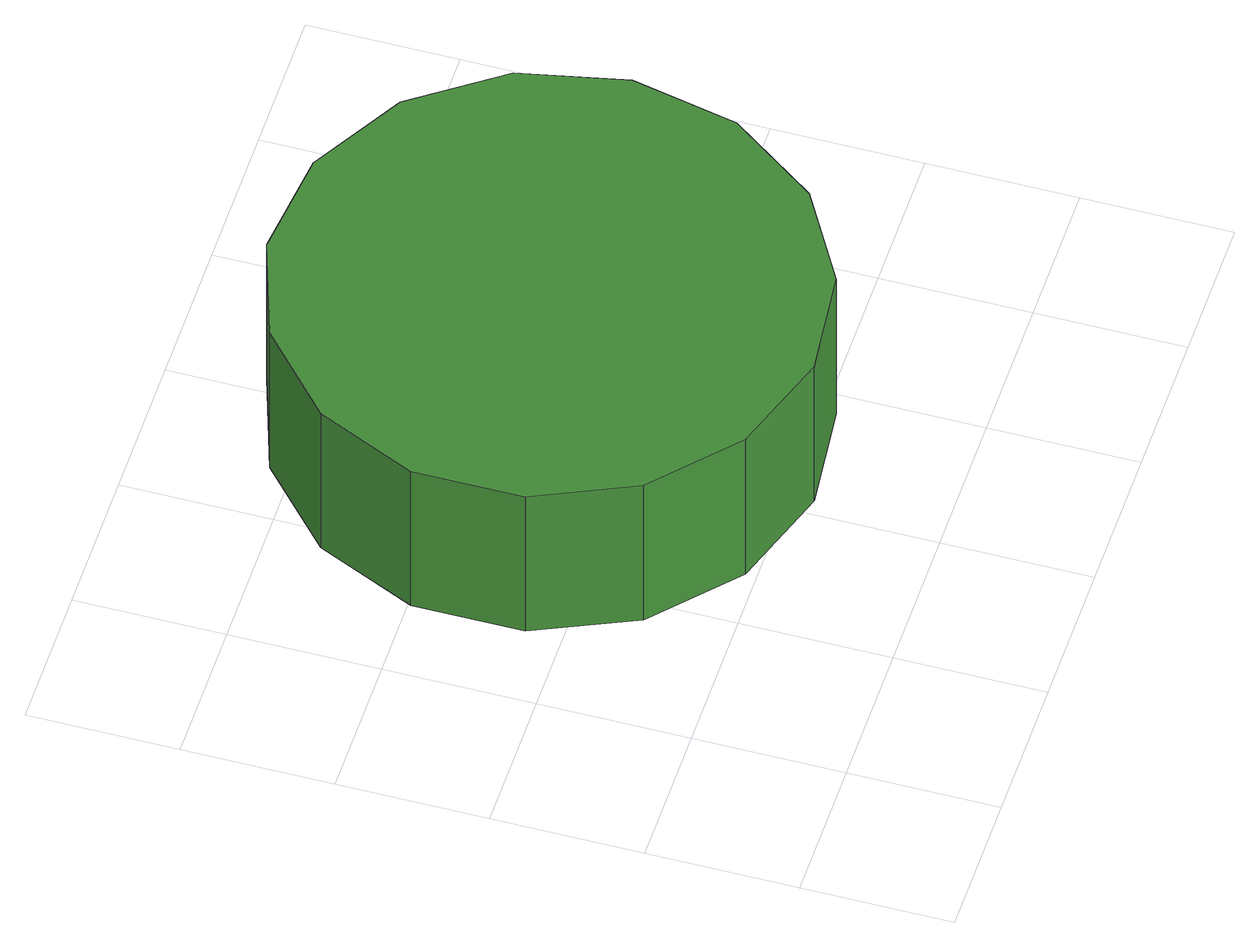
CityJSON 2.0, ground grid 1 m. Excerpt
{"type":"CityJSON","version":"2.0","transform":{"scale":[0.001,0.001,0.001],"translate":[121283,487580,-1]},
"CityObjects":{
"tree1":{"type":"SolitaryVegetationObject","attributes":{"function":"something"},"geometry":[{"type":"MultiSurface","lod":"1","boundaries":[[[0,1,2,3,4,5,6,7,8,9,10,11,12,13,14]],[[15,16,17,18,19,20,21,22,23,24,25,26,27,28,29]],[[0,29,28,1]],[[1,28,27,2]],[[2,27,26,3]],[[3,26,25,4]],[[4,25,24,5]],[[5,24,23,6]],[[6,23,22,7]],[[7,22,21,8]],[[8,21,20,9]],[[9,20,19,10]],[[10,19,18,11]],[[11,18,17,12]],[[12,17,16,13]],[[13,16,15,14]],[[14,15,29,0]]]}]}
},
"vertices":[
[4075,2612,1871],[3921,3334,1871],[3487,3931,1871],[2848,4300,1871],[2114,4378,1871],[1412,4149,1871],[863,3655,1871],[563,2981,1871],[563,2243,1871],[863,1568,1871],[1412,1074,1871],[2114,846,1871],[2848,923,1871],[3487,1292,1871],[3921,1890,1871],[3921,1890,633],[3487,1292,633],[2848,923,633],[2114,846,633],[1412,1074,633],[863,1568,633],[563,2243,633],[563,2981,633],[863,3655,633],[1412,4149,633],[2114,4378,633],[2848,4300,633],[3487,3931,633],[3921,3334,633],[4075,2612,633]
]}
